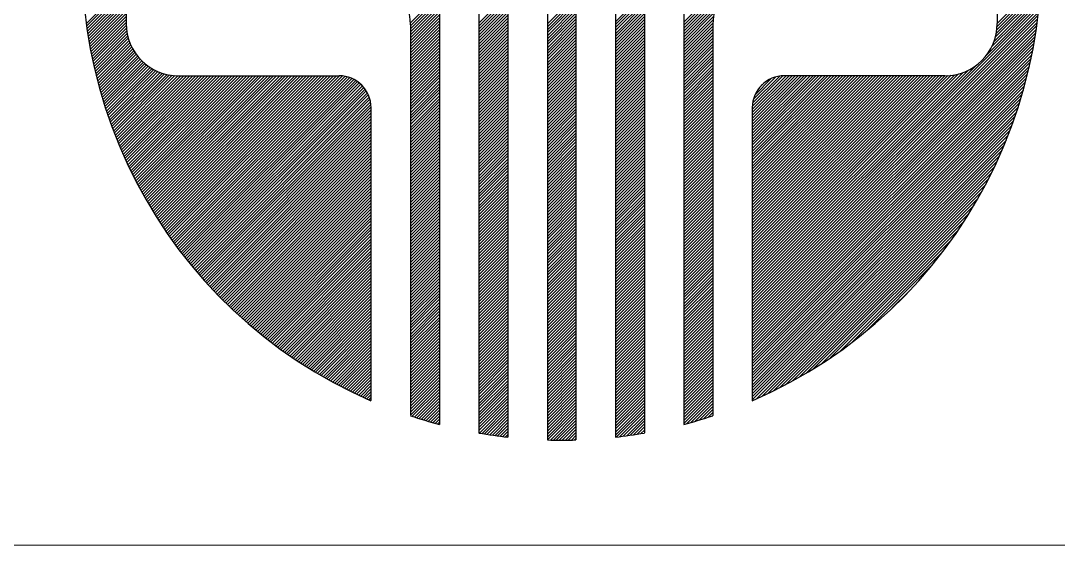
# Model space of a CAD drawing. Header units: millimetres. Extents: x 0 to 134087, y -49114 to 20834.
# Drawn here: x 41891.5 to 42222.2, y -47071.3 to -46904 of the extents above; entities that cross this region are included whole.
import ezdxf

# ---------------------------------------------------------------- set-up
doc = ezdxf.new("R2010")
doc.units = ezdxf.units.MM
doc.header["$LTSCALE"] = 35
doc.linetypes.add('HIDDEN2', pattern=[0.1875, 0.125, -0.0625])
doc.layers.add('9', color=2, linetype='HIDDEN2')
doc.layers.add('border', color=130, linetype='Continuous')

# ---------------------------------------------------------------- blocks, each defined once
blk = doc.blocks.new('TITLE')
at = {"color": 5}
for p, q in [((738.635, 88.399), (739.784, 89.547)), ((738.635, 88.36), (739.822, 89.547)), ((738.635, 88.322), (739.86, 89.547)), ((738.635, 88.284), (739.898, 89.547)), ((742.629, 88.342), (743.183, 88.897)), ((742.63, 88.382), (743.185, 88.937)), ((731.017, 88.382), (731.525, 88.891)), ((731.021, 88.349), (731.525, 88.852)), ((731.026, 88.315), (731.525, 88.814)), ((731.031, 88.282), (731.525, 88.776)), ((737.762, 88.404), (738.132, 88.774)), ((742.606, 88.206), (743.177, 88.776)), ((742.618, 88.255), (743.179, 88.817)), ((742.625, 88.301), (743.181, 88.857)), ((731.036, 88.249), (731.525, 88.738)), ((731.041, 88.216), (731.525, 88.7)), ((731.046, 88.183), (731.525, 88.661)), ((735.149, 88.389), (735.519, 88.759)), ((735.15, 88.351), (735.519, 88.721)), ((735.15, 88.313), (735.519, 88.683)), ((735.15, 88.275), (735.519, 88.645)), ((736.023, 88.384), (736.392, 88.754)), ((736.023, 88.346), (736.392, 88.715)), ((736.023, 88.307), (736.392, 88.677)), ((736.023, 88.269), (736.392, 88.639)), ((736.896, 88.378), (737.259, 88.741)), ((736.896, 88.34), (737.259, 88.703)), ((736.896, 88.302), (737.259, 88.665)), ((737.762, 88.366), (738.132, 88.736)), ((737.762, 88.328), (738.132, 88.698)), ((737.762, 88.29), (738.132, 88.659)), ((738.635, 88.246), (739.1, 88.711)), ((738.635, 88.208), (739.06, 88.633)), ((742.497, 87.982), (743.167, 88.652)), ((742.559, 88.082), (743.171, 88.693)), ((742.588, 88.149), (743.174, 88.735)), ((731.052, 88.15), (731.525, 88.623)), ((731.057, 88.118), (731.525, 88.585)), ((731.063, 88.085), (731.525, 88.547)), ((731.069, 88.053), (731.525, 88.509)), ((735.15, 88.237), (735.519, 88.606)), ((735.15, 88.198), (735.519, 88.568)), ((735.15, 88.16), (735.519, 88.53)), ((736.023, 88.231), (736.392, 88.601)), ((736.023, 88.193), (736.392, 88.563)), ((736.023, 88.155), (736.392, 88.524)), ((736.896, 88.264), (737.259, 88.627)), ((736.896, 88.225), (737.259, 88.589)), ((736.896, 88.187), (737.259, 88.55)), ((736.896, 88.149), (737.259, 88.512)), ((737.762, 88.251), (738.132, 88.621)), ((737.762, 88.213), (738.132, 88.583)), ((737.762, 88.175), (738.132, 88.545)), ((737.762, 88.137), (738.132, 88.507)), ((738.635, 88.169), (739.037, 88.572)), ((738.635, 88.131), (739.023, 88.519)), ((739.508, 84.955), (743.163, 88.61)), ((739.508, 84.916), (743.159, 88.568)), ((739.508, 84.878), (743.155, 88.525)), ((731.075, 88.021), (731.525, 88.47)), ((731.082, 87.989), (731.525, 88.432)), ((731.088, 87.957), (731.525, 88.394)), ((735.15, 88.122), (735.519, 88.492)), ((735.15, 88.084), (735.519, 88.454)), ((735.15, 88.046), (735.519, 88.415)), ((735.15, 88.007), (735.519, 88.377)), ((736.023, 88.116), (736.392, 88.486)), ((736.023, 88.078), (736.392, 88.448)), ((736.023, 88.04), (736.392, 88.41)), ((736.023, 88.002), (736.392, 88.372)), ((736.896, 88.111), (737.259, 88.474)), ((736.896, 88.072), (737.259, 88.436)), ((736.896, 88.034), (737.259, 88.398)), ((737.762, 88.099), (738.132, 88.468)), ((737.762, 88.06), (738.132, 88.43)), ((737.762, 88.022), (738.132, 88.392)), ((738.635, 88.093), (739.013, 88.471)), ((738.635, 88.055), (739.008, 88.427)), ((738.635, 88.016), (739.005, 88.387)), ((739.508, 84.84), (743.15, 88.482)), ((739.508, 84.802), (743.145, 88.439)), ((739.508, 84.764), (743.139, 88.395)), ((731.095, 87.925), (731.525, 88.356)), ((731.101, 87.894), (731.528, 88.32)), ((731.108, 87.863), (731.532, 88.286)), ((731.115, 87.831), (731.537, 88.253)), ((735.15, 87.969), (735.519, 88.339)), ((735.15, 87.931), (735.519, 88.301)), ((735.15, 87.893), (735.519, 88.263)), ((736.023, 87.964), (736.392, 88.333)), ((736.023, 87.925), (736.392, 88.295)), ((736.023, 87.887), (736.392, 88.257)), ((736.896, 87.996), (737.259, 88.359)), ((736.896, 87.958), (737.259, 88.321)), ((736.896, 87.92), (737.259, 88.283)), ((736.896, 87.881), (737.259, 88.245)), ((737.762, 87.984), (738.132, 88.354)), ((737.762, 87.946), (738.132, 88.316)), ((737.762, 87.908), (738.132, 88.277)), ((737.762, 87.869), (738.132, 88.239)), ((738.635, 87.978), (739.005, 88.348)), ((738.635, 87.94), (739.005, 88.31)), ((738.635, 87.902), (739.005, 88.272)), ((738.635, 87.864), (739.005, 88.233)), ((739.508, 84.725), (743.133, 88.351)), ((739.508, 84.687), (743.127, 88.306)), ((739.508, 84.649), (743.121, 88.262)), ((731.122, 87.8), (731.544, 88.222)), ((731.129, 87.769), (731.552, 88.192)), ((731.137, 87.739), (731.561, 88.163)), ((731.144, 87.708), (731.572, 88.135)), ((731.152, 87.677), (731.583, 88.108)), ((735.15, 87.855), (735.519, 88.224)), ((735.15, 87.816), (735.519, 88.186)), ((735.15, 87.778), (735.519, 88.148)), ((735.15, 87.74), (735.519, 88.11)), ((736.023, 87.849), (736.392, 88.219)), ((736.023, 87.811), (736.392, 88.181)), ((736.023, 87.773), (736.392, 88.142)), ((736.023, 87.734), (736.392, 88.104)), ((736.896, 87.843), (737.259, 88.207)), ((736.896, 87.805), (737.259, 88.168)), ((736.896, 87.767), (737.259, 88.13)), ((737.762, 87.831), (738.132, 88.201)), ((737.762, 87.793), (738.132, 88.163)), ((737.762, 87.755), (738.132, 88.125)), ((738.635, 87.825), (739.005, 88.195)), ((738.635, 87.787), (739.005, 88.157)), ((738.635, 87.749), (739.005, 88.119)), ((739.508, 84.611), (743.114, 88.216)), ((739.508, 84.573), (743.106, 88.171)), ((739.508, 84.534), (743.098, 88.125)), ((731.16, 87.647), (731.595, 88.082)), ((731.168, 87.617), (731.608, 88.057)), ((731.176, 87.586), (731.623, 88.033)), ((731.184, 87.556), (731.637, 88.01)), ((731.192, 87.527), (731.653, 87.988)), ((735.15, 87.702), (735.519, 88.072)), ((735.15, 87.664), (735.519, 88.033)), ((735.15, 87.625), (735.519, 87.995)), ((736.023, 87.696), (736.392, 88.066)), ((736.023, 87.658), (736.392, 88.028)), ((736.023, 87.62), (736.392, 87.99)), ((736.896, 87.729), (737.259, 88.092)), ((736.896, 87.69), (737.259, 88.054)), ((736.896, 87.652), (737.259, 88.016)), ((736.896, 87.614), (737.259, 87.977)), ((737.762, 87.717), (738.132, 88.086)), ((737.762, 87.678), (738.132, 88.048)), ((737.762, 87.64), (738.132, 88.01)), ((737.762, 87.602), (738.132, 87.972)), ((738.635, 87.711), (739.005, 88.081)), ((738.635, 87.673), (739.005, 88.042)), ((738.635, 87.634), (739.005, 88.004)), ((739.508, 84.496), (743.09, 88.078)), ((739.508, 84.458), (743.081, 88.031)), ((739.508, 84.42), (743.072, 87.983)), ((731.201, 87.497), (731.67, 87.966)), ((731.209, 87.467), (731.687, 87.945)), ((731.218, 87.438), (731.705, 87.925)), ((731.227, 87.408), (731.724, 87.906)), ((731.236, 87.379), (731.744, 87.887)), ((731.245, 87.35), (731.764, 87.869)), ((731.254, 87.321), (731.785, 87.852)), ((731.263, 87.292), (731.807, 87.836)), ((735.15, 87.587), (735.519, 87.957)), ((735.15, 87.549), (735.519, 87.919)), ((735.15, 87.511), (735.519, 87.881)), ((735.15, 87.473), (735.519, 87.842)), ((736.023, 87.582), (736.392, 87.951)), ((736.023, 87.543), (736.392, 87.913)), ((736.023, 87.505), (736.392, 87.875)), ((736.023, 87.467), (736.392, 87.837)), ((736.896, 87.576), (737.259, 87.939)), ((736.896, 87.538), (737.259, 87.901)), ((736.896, 87.499), (737.259, 87.863)), ((737.762, 87.564), (738.132, 87.934)), ((737.762, 87.526), (738.132, 87.895)), ((737.762, 87.487), (738.132, 87.857)), ((738.635, 87.596), (739.005, 87.966)), ((738.635, 87.558), (739.005, 87.928)), ((738.635, 87.52), (739.005, 87.89)), ((738.635, 87.482), (739.005, 87.851)), ((739.508, 84.382), (743.062, 87.936)), ((739.508, 84.343), (743.052, 87.887)), ((739.508, 84.993), (742.363, 87.847)), ((739.508, 84.305), (743.041, 87.838)), ((731.273, 87.263), (731.83, 87.821)), ((731.282, 87.234), (731.854, 87.806)), ((731.292, 87.206), (731.878, 87.792)), ((731.302, 87.177), (731.904, 87.78)), ((731.312, 87.149), (731.93, 87.768)), ((731.322, 87.121), (731.957, 87.757)), ((731.332, 87.093), (731.986, 87.747)), ((731.342, 87.065), (732.015, 87.738)), ((731.352, 87.037), (732.046, 87.731)), ((731.363, 87.009), (732.078, 87.724)), ((731.373, 86.982), (732.111, 87.72)), ((731.384, 86.954), (732.146, 87.716)), ((731.395, 86.927), (732.183, 87.715)), ((731.406, 86.899), (732.221, 87.715)), ((731.417, 86.872), (732.259, 87.715)), ((731.428, 86.845), (732.297, 87.715)), ((731.439, 86.818), (732.336, 87.715)), ((731.45, 86.791), (732.374, 87.715)), ((731.462, 86.765), (732.412, 87.715)), ((731.473, 86.738), (732.45, 87.715)), ((731.485, 86.711), (732.488, 87.715)), ((731.497, 86.685), (732.527, 87.715)), ((731.509, 86.659), (732.565, 87.715)), ((731.52, 86.632), (732.603, 87.715)), ((731.533, 86.606), (732.641, 87.715)), ((731.545, 86.58), (732.679, 87.715)), ((731.557, 86.554), (732.718, 87.715)), ((731.569, 86.528), (732.756, 87.715)), ((731.582, 86.503), (732.794, 87.715)), ((731.594, 86.477), (732.832, 87.715)), ((731.607, 86.451), (732.87, 87.715)), ((731.62, 86.426), (732.909, 87.715)), ((731.633, 86.401), (732.947, 87.715)), ((731.646, 86.375), (732.985, 87.715)), ((731.659, 86.35), (733.023, 87.715)), ((731.672, 86.325), (733.061, 87.715)), ((731.685, 86.3), (733.1, 87.715)), ((731.698, 86.275), (733.138, 87.715)), ((731.712, 86.251), (733.176, 87.715)), ((731.725, 86.226), (733.214, 87.715)), ((731.739, 86.201), (733.252, 87.715)), ((731.753, 86.177), (733.291, 87.715)), ((731.767, 86.153), (733.329, 87.715)), ((731.78, 86.128), (733.367, 87.715)), ((731.794, 86.104), (733.405, 87.715)), ((731.809, 86.08), (733.443, 87.715)), ((731.823, 86.056), (733.482, 87.715)), ((731.837, 86.032), (733.52, 87.715)), ((731.851, 86.008), (733.558, 87.715)), ((731.866, 85.984), (733.596, 87.715)), ((731.88, 85.961), (733.634, 87.715)), ((731.895, 85.937), (733.673, 87.715)), ((731.91, 85.914), (733.711, 87.715)), ((731.925, 85.89), (733.749, 87.715)), ((731.94, 85.867), (733.787, 87.715)), ((731.955, 85.844), (733.825, 87.715)), ((731.97, 85.821), (733.864, 87.715)), ((731.985, 85.798), (733.902, 87.715)), ((732, 85.775), (733.94, 87.715)), ((732.016, 85.752), (733.978, 87.715)), ((732.031, 85.729), (734.016, 87.715)), ((732.047, 85.707), (734.055, 87.715)), ((732.062, 85.684), (734.093, 87.715)), ((732.078, 85.662), (734.131, 87.715)), ((732.094, 85.639), (734.169, 87.715)), ((732.11, 85.617), (734.208, 87.715)), ((732.126, 85.595), (734.246, 87.715)), ((732.142, 85.573), (734.282, 87.713)), ((732.158, 85.551), (734.315, 87.708)), ((735.15, 87.434), (735.519, 87.804)), ((735.15, 87.396), (735.519, 87.766)), ((735.15, 87.358), (735.519, 87.728)), ((736.023, 87.429), (736.392, 87.799)), ((736.023, 87.391), (736.392, 87.76)), ((736.023, 87.352), (736.392, 87.722)), ((736.896, 87.461), (737.259, 87.825)), ((736.896, 87.423), (737.259, 87.786)), ((736.896, 87.385), (737.259, 87.748)), ((736.896, 87.347), (737.259, 87.71)), ((737.762, 87.449), (738.132, 87.819)), ((737.762, 87.411), (738.132, 87.781)), ((737.762, 87.373), (738.132, 87.743)), ((737.762, 87.335), (738.132, 87.704)), ((738.635, 87.443), (739.005, 87.813)), ((738.635, 87.405), (739.005, 87.775)), ((738.635, 87.367), (739.005, 87.737)), ((739.508, 84.267), (743.03, 87.788)), ((739.508, 85.031), (742.263, 87.786)), ((739.508, 85.069), (742.195, 87.756)), ((739.508, 85.107), (742.139, 87.738)), ((739.508, 84.229), (743.018, 87.738)), ((739.508, 85.146), (742.089, 87.727)), ((739.508, 85.184), (742.044, 87.72)), ((739.508, 85.222), (742.002, 87.716)), ((739.508, 85.451), (741.772, 87.715)), ((739.508, 85.413), (741.81, 87.715)), ((739.508, 85.375), (741.848, 87.715)), ((739.508, 85.337), (741.886, 87.715)), ((739.508, 85.298), (741.924, 87.715)), ((739.508, 85.26), (741.963, 87.715)), ((739.508, 86.139), (741.084, 87.715)), ((739.508, 86.101), (741.122, 87.715)), ((739.508, 86.062), (741.16, 87.715)), ((739.508, 86.024), (741.199, 87.715)), ((739.508, 85.986), (741.237, 87.715)), ((739.508, 85.948), (741.275, 87.715)), ((739.508, 85.91), (741.313, 87.715)), ((739.508, 85.871), (741.351, 87.715)), ((739.508, 85.833), (741.39, 87.715)), ((739.508, 85.795), (741.428, 87.715)), ((739.508, 85.757), (741.466, 87.715)), ((739.508, 85.719), (741.504, 87.715)), ((739.508, 85.68), (741.542, 87.715)), ((739.508, 85.642), (741.581, 87.715)), ((739.508, 85.604), (741.619, 87.715)), ((739.508, 85.566), (741.657, 87.715)), ((739.508, 85.528), (741.695, 87.715)), ((739.508, 85.489), (741.733, 87.715)), ((739.508, 87.285), (739.938, 87.715)), ((739.508, 87.247), (739.976, 87.715)), ((739.508, 87.209), (740.014, 87.715)), ((739.508, 87.17), (740.053, 87.715)), ((739.508, 87.132), (740.091, 87.715)), ((739.508, 87.094), (740.129, 87.715)), ((739.508, 87.056), (740.167, 87.715)), ((739.508, 87.018), (740.205, 87.715)), ((739.508, 86.979), (740.244, 87.715)), ((739.508, 86.941), (740.282, 87.715)), ((739.508, 86.903), (740.32, 87.715)), ((739.508, 86.865), (740.358, 87.715)), ((739.508, 86.827), (740.396, 87.715)), ((739.508, 86.788), (740.435, 87.715)), ((739.508, 86.75), (740.473, 87.715)), ((739.508, 86.712), (740.511, 87.715)), ((739.508, 86.674), (740.549, 87.715)), ((739.508, 86.636), (740.587, 87.715)), ((739.508, 86.597), (740.626, 87.715)), ((739.508, 86.559), (740.664, 87.715)), ((739.508, 86.521), (740.702, 87.715)), ((739.508, 86.483), (740.74, 87.715)), ((739.508, 86.445), (740.778, 87.715)), ((739.508, 86.406), (740.817, 87.715)), ((739.508, 86.368), (740.855, 87.715)), ((739.508, 86.33), (740.893, 87.715)), ((739.508, 86.292), (740.931, 87.715)), ((739.508, 86.253), (740.969, 87.715)), ((739.508, 86.215), (741.008, 87.715)), ((739.508, 86.177), (741.046, 87.715)), ((739.508, 87.323), (739.899, 87.714)), ((739.512, 87.366), (739.857, 87.711)), ((732.174, 85.529), (734.346, 87.7)), ((732.191, 85.507), (734.375, 87.691)), ((732.207, 85.485), (734.402, 87.681)), ((732.224, 85.463), (734.428, 87.668)), ((732.24, 85.442), (734.453, 87.654)), ((732.257, 85.42), (734.476, 87.639)), ((732.274, 85.399), (734.497, 87.622)), ((732.291, 85.378), (734.518, 87.605)), ((732.307, 85.356), (734.537, 87.586)), ((735.15, 87.32), (735.519, 87.69)), ((735.15, 87.282), (735.519, 87.651)), ((735.15, 87.243), (735.519, 87.613)), ((735.15, 87.205), (735.519, 87.575)), ((736.023, 87.314), (736.392, 87.684)), ((736.023, 87.276), (736.392, 87.646)), ((736.023, 87.238), (736.392, 87.608)), ((736.896, 87.308), (737.259, 87.672)), ((736.896, 87.27), (737.259, 87.634)), ((736.896, 87.232), (737.259, 87.595)), ((737.762, 87.296), (738.132, 87.666)), ((737.762, 87.258), (738.132, 87.628)), ((737.762, 87.22), (738.132, 87.59)), ((738.635, 87.329), (739.005, 87.699)), ((738.635, 87.291), (739.005, 87.66)), ((738.635, 87.252), (739.005, 87.622)), ((738.635, 87.214), (739.005, 87.584)), ((739.508, 84.191), (743.005, 87.688)), ((739.508, 84.152), (742.992, 87.636)), ((739.508, 84.114), (742.978, 87.584)), ((739.522, 87.414), (739.809, 87.701)), ((739.543, 87.473), (739.75, 87.68)), ((739.622, 87.59), (739.633, 87.601)), ((732.325, 85.335), (734.554, 87.565)), ((732.342, 85.314), (734.571, 87.543)), ((732.359, 85.293), (734.586, 87.52)), ((732.376, 85.272), (734.6, 87.496)), ((732.394, 85.251), (734.612, 87.47)), ((732.411, 85.231), (734.623, 87.443)), ((735.15, 87.167), (735.519, 87.537)), ((735.15, 87.129), (735.519, 87.499)), ((735.15, 87.091), (735.519, 87.46)), ((736.023, 87.199), (736.392, 87.569)), ((736.023, 87.161), (736.392, 87.531)), ((736.023, 87.123), (736.392, 87.493)), ((736.023, 87.085), (736.392, 87.455)), ((736.896, 87.194), (737.259, 87.557)), ((736.896, 87.156), (737.259, 87.519)), ((736.896, 87.117), (737.259, 87.481)), ((736.896, 87.079), (737.259, 87.443)), ((737.762, 87.182), (738.132, 87.552)), ((737.762, 87.143), (738.132, 87.513)), ((737.762, 87.105), (738.132, 87.475)), ((738.635, 87.176), (739.005, 87.546)), ((738.635, 87.138), (739.005, 87.508)), ((738.635, 87.1), (739.005, 87.469)), ((739.508, 84.076), (742.964, 87.531)), ((739.508, 84.038), (742.948, 87.478)), ((732.429, 85.21), (734.632, 87.414)), ((732.446, 85.189), (734.639, 87.383)), ((732.464, 85.169), (734.644, 87.349)), ((732.482, 85.149), (734.646, 87.313)), ((735.15, 87.052), (735.519, 87.422)), ((735.15, 87.014), (735.519, 87.384)), ((735.15, 86.976), (735.519, 87.346)), ((735.15, 86.938), (735.519, 87.308)), ((736.023, 87.047), (736.392, 87.417)), ((736.023, 87.008), (736.392, 87.378)), ((736.023, 86.97), (736.392, 87.34)), ((736.896, 87.041), (737.259, 87.404)), ((736.896, 87.003), (737.259, 87.366)), ((736.896, 86.965), (737.259, 87.328)), ((737.762, 87.067), (738.132, 87.437)), ((737.762, 87.029), (738.132, 87.399)), ((737.762, 86.991), (738.132, 87.36)), ((737.762, 86.952), (738.132, 87.322)), ((738.635, 87.061), (739.005, 87.431)), ((738.635, 87.023), (739.005, 87.393)), ((738.635, 86.985), (739.005, 87.355)), ((738.635, 86.947), (739.005, 87.317)), ((739.508, 84), (742.932, 87.424)), ((739.508, 83.961), (742.916, 87.369)), ((739.508, 83.923), (742.898, 87.313)), ((732.5, 85.128), (734.646, 87.275)), ((732.518, 85.108), (734.646, 87.237)), ((732.536, 85.088), (734.646, 87.199)), ((735.15, 86.9), (735.519, 87.269)), ((735.15, 86.861), (735.519, 87.231)), ((735.15, 86.823), (735.519, 87.193)), ((736.023, 86.932), (736.392, 87.302)), ((736.023, 86.894), (736.392, 87.264)), ((736.023, 86.856), (736.392, 87.225)), ((736.023, 86.817), (736.392, 87.187)), ((736.896, 86.926), (737.259, 87.29)), ((736.896, 86.888), (737.259, 87.252)), ((736.896, 86.85), (737.259, 87.213)), ((736.896, 86.812), (737.259, 87.175)), ((737.762, 86.914), (738.132, 87.284)), ((737.762, 86.876), (738.132, 87.246)), ((737.762, 86.838), (738.132, 87.208)), ((738.635, 86.909), (739.005, 87.278)), ((738.635, 86.87), (739.005, 87.24)), ((738.635, 86.832), (739.005, 87.202)), ((739.508, 83.885), (742.88, 87.256)), ((739.508, 83.847), (742.86, 87.199)), ((732.554, 85.068), (734.646, 87.16)), ((732.572, 85.048), (734.646, 87.122)), ((732.59, 85.028), (734.646, 87.084)), ((732.609, 85.008), (734.646, 87.046)), ((735.15, 86.785), (735.519, 87.155)), ((735.15, 86.747), (735.519, 87.117)), ((735.15, 86.709), (735.519, 87.078)), ((736.023, 86.779), (736.392, 87.149)), ((736.023, 86.741), (736.392, 87.111)), ((736.023, 86.703), (736.392, 87.073)), ((736.896, 86.774), (737.259, 87.137)), ((736.896, 86.735), (737.259, 87.099)), ((736.896, 86.697), (737.259, 87.061)), ((737.762, 86.8), (738.132, 87.169)), ((737.762, 86.761), (738.132, 87.131)), ((737.762, 86.723), (738.132, 87.093)), ((737.762, 86.685), (738.132, 87.055)), ((738.635, 86.794), (739.005, 87.164)), ((738.635, 86.756), (739.005, 87.126)), ((738.635, 86.718), (739.005, 87.087)), ((738.635, 86.679), (739.005, 87.049)), ((739.508, 83.809), (742.84, 87.14)), ((739.508, 83.77), (742.818, 87.081)), ((732.627, 84.988), (734.646, 87.008)), ((732.646, 84.969), (734.646, 86.969)), ((732.664, 84.949), (734.646, 86.931)), ((735.15, 86.67), (735.519, 87.04)), ((735.15, 86.632), (735.519, 87.002)), ((735.15, 86.594), (735.519, 86.964)), ((735.15, 86.556), (735.519, 86.926)), ((736.023, 86.665), (736.392, 87.034)), ((736.023, 86.626), (736.392, 86.996)), ((736.023, 86.588), (736.392, 86.958)), ((736.023, 86.55), (736.392, 86.92)), ((736.896, 86.659), (737.259, 87.022)), ((736.896, 86.621), (737.259, 86.984)), ((736.896, 86.583), (737.259, 86.946)), ((737.762, 86.647), (738.132, 87.017)), ((737.762, 86.609), (738.132, 86.978)), ((737.762, 86.57), (738.132, 86.94)), ((738.635, 86.641), (739.005, 87.011)), ((738.635, 86.603), (739.005, 86.973)), ((738.635, 86.565), (739.005, 86.935)), ((739.508, 83.732), (742.796, 87.02)), ((739.508, 83.694), (742.772, 86.958)), ((732.683, 84.93), (734.646, 86.893)), ((732.702, 84.91), (734.646, 86.855)), ((732.721, 84.891), (734.646, 86.817)), ((732.74, 84.872), (734.646, 86.778)), ((735.15, 86.518), (735.519, 86.887)), ((735.15, 86.479), (735.519, 86.849)), ((735.15, 86.441), (735.519, 86.811)), ((736.023, 86.512), (736.392, 86.882)), ((736.023, 86.474), (736.392, 86.843)), ((736.023, 86.435), (736.392, 86.805)), ((736.896, 86.544), (737.259, 86.908)), ((736.896, 86.506), (737.259, 86.87)), ((736.896, 86.468), (737.259, 86.831)), ((736.896, 86.43), (737.259, 86.793)), ((737.762, 86.532), (738.132, 86.902)), ((737.762, 86.494), (738.132, 86.864)), ((737.762, 86.456), (738.132, 86.826)), ((737.762, 86.418), (738.132, 86.787)), ((738.635, 86.527), (739.005, 86.896)), ((738.635, 86.488), (739.005, 86.858)), ((738.635, 86.45), (739.005, 86.82)), ((738.635, 86.412), (739.005, 86.782)), ((739.508, 83.656), (742.747, 86.894)), ((739.508, 83.618), (742.72, 86.83)), ((732.759, 84.853), (734.646, 86.74)), ((732.778, 84.834), (734.646, 86.702)), ((732.797, 84.815), (734.646, 86.664)), ((735.15, 86.403), (735.519, 86.773)), ((735.15, 86.365), (735.519, 86.735)), ((735.15, 86.327), (735.519, 86.696)), ((735.15, 86.288), (735.519, 86.658)), ((736.023, 86.397), (736.392, 86.767)), ((736.023, 86.359), (736.392, 86.729)), ((736.023, 86.321), (736.392, 86.691)), ((736.023, 86.283), (736.392, 86.652)), ((736.896, 86.392), (737.259, 86.755)), ((736.896, 86.353), (737.259, 86.717)), ((736.896, 86.315), (737.259, 86.679)), ((737.762, 86.379), (738.132, 86.749)), ((737.762, 86.341), (738.132, 86.711)), ((737.762, 86.303), (738.132, 86.673)), ((738.635, 86.374), (739.005, 86.744)), ((738.635, 86.336), (739.005, 86.705)), ((738.635, 86.297), (739.005, 86.667)), ((739.508, 83.579), (742.692, 86.764)), ((739.561, 83.594), (742.663, 86.696)), ((732.817, 84.796), (734.646, 86.626)), ((732.836, 84.777), (734.646, 86.587)), ((732.856, 84.758), (734.646, 86.549)), ((735.15, 86.25), (735.519, 86.62)), ((735.15, 86.212), (735.519, 86.582)), ((735.15, 86.174), (735.519, 86.544)), ((736.023, 86.244), (736.392, 86.614)), ((736.023, 86.206), (736.392, 86.576)), ((736.023, 86.168), (736.392, 86.538)), ((736.896, 86.277), (737.259, 86.64)), ((736.896, 86.239), (737.259, 86.602)), ((736.896, 86.201), (737.259, 86.564)), ((736.896, 86.162), (737.259, 86.526)), ((737.762, 86.265), (738.132, 86.635)), ((737.762, 86.227), (738.132, 86.596)), ((737.762, 86.188), (738.132, 86.558)), ((737.762, 86.15), (738.132, 86.52)), ((738.635, 86.259), (739.005, 86.629)), ((738.635, 86.221), (739.005, 86.591)), ((738.635, 86.183), (739.005, 86.553)), ((738.635, 86.145), (739.005, 86.514)), ((739.631, 83.625), (742.631, 86.626)), ((739.702, 83.659), (742.597, 86.554)), ((732.875, 84.74), (734.646, 86.511)), ((732.895, 84.721), (734.646, 86.473)), ((732.915, 84.703), (734.646, 86.435)), ((732.935, 84.685), (734.646, 86.396)), ((735.15, 86.135), (735.519, 86.505)), ((735.15, 86.097), (735.519, 86.467)), ((735.15, 86.059), (735.519, 86.429)), ((735.15, 86.021), (735.519, 86.391)), ((736.023, 86.13), (736.392, 86.5)), ((736.023, 86.092), (736.392, 86.461)), ((736.023, 86.053), (736.392, 86.423)), ((736.023, 86.015), (736.392, 86.385)), ((736.896, 86.124), (737.259, 86.488)), ((736.896, 86.086), (737.259, 86.449)), ((736.896, 86.048), (737.259, 86.411)), ((737.762, 86.112), (738.132, 86.482)), ((737.762, 86.074), (738.132, 86.444)), ((737.762, 86.036), (738.132, 86.405)), ((738.635, 86.106), (739.005, 86.476)), ((738.635, 86.068), (739.005, 86.438)), ((738.635, 86.03), (739.005, 86.4)), ((739.776, 83.695), (742.562, 86.48)), ((739.853, 83.733), (742.523, 86.404)), ((732.954, 84.666), (734.646, 86.358)), ((732.974, 84.648), (734.646, 86.32)), ((732.995, 84.63), (734.646, 86.282)), ((735.15, 85.983), (735.519, 86.352)), ((735.15, 85.944), (735.519, 86.314)), ((735.15, 85.906), (735.519, 86.276)), ((736.023, 85.977), (736.392, 86.347)), ((736.023, 85.939), (736.392, 86.309)), ((736.023, 85.901), (736.392, 86.27)), ((736.896, 86.01), (737.259, 86.373)), ((736.896, 85.971), (737.259, 86.335)), ((736.896, 85.933), (737.259, 86.296)), ((736.896, 85.895), (737.259, 86.258)), ((737.762, 85.997), (738.132, 86.367)), ((737.762, 85.959), (738.132, 86.329)), ((737.762, 85.921), (738.132, 86.291)), ((737.762, 85.883), (738.132, 86.253)), ((738.635, 85.992), (739.005, 86.362)), ((738.635, 85.954), (739.005, 86.323)), ((738.635, 85.915), (739.005, 86.285)), ((739.932, 83.774), (742.482, 86.324)), ((733.015, 84.612), (734.646, 86.244)), ((733.035, 84.594), (734.646, 86.205)), ((733.055, 84.576), (734.646, 86.167)), ((733.076, 84.558), (734.646, 86.129)), ((735.15, 85.868), (735.519, 86.238)), ((735.15, 85.83), (735.519, 86.2)), ((735.15, 85.792), (735.519, 86.161)), ((735.15, 85.753), (735.519, 86.123)), ((736.023, 85.862), (736.392, 86.232)), ((736.023, 85.824), (736.392, 86.194)), ((736.023, 85.786), (736.392, 86.156)), ((736.023, 85.748), (736.392, 86.118)), ((736.896, 85.857), (737.259, 86.22)), ((736.896, 85.819), (737.259, 86.182)), ((736.896, 85.78), (737.259, 86.144)), ((737.762, 85.845), (738.132, 86.214)), ((737.762, 85.806), (738.132, 86.176)), ((737.762, 85.768), (738.132, 86.138)), ((738.635, 85.877), (739.005, 86.247)), ((738.635, 85.839), (739.005, 86.209)), ((738.635, 85.801), (739.005, 86.171)), ((738.635, 85.763), (739.005, 86.132)), ((740.015, 83.819), (742.438, 86.241)), ((740.102, 83.867), (742.389, 86.155)), ((733.096, 84.541), (734.646, 86.091)), ((733.117, 84.523), (734.646, 86.053)), ((733.138, 84.506), (734.646, 86.014)), ((735.15, 85.715), (735.519, 86.085)), ((735.15, 85.677), (735.519, 86.047)), ((735.15, 85.639), (735.519, 86.009)), ((736.023, 85.71), (736.392, 86.079)), ((736.023, 85.671), (736.392, 86.041)), ((736.023, 85.633), (736.392, 86.003)), ((736.896, 85.742), (737.259, 86.105)), ((736.896, 85.704), (737.259, 86.067)), ((736.896, 85.666), (737.259, 86.029)), ((736.896, 85.628), (737.259, 85.991)), ((737.762, 85.73), (738.132, 86.1)), ((737.762, 85.692), (738.132, 86.062)), ((737.762, 85.654), (738.132, 86.023)), ((737.762, 85.615), (738.132, 85.985)), ((738.635, 85.724), (739.005, 86.094)), ((738.635, 85.686), (739.005, 86.056)), ((738.635, 85.648), (739.005, 86.018)), ((740.193, 83.92), (742.336, 86.064)), ((733.158, 84.488), (734.646, 85.976)), ((733.179, 84.471), (734.646, 85.938)), ((733.2, 84.453), (734.646, 85.9)), ((733.221, 84.436), (734.646, 85.862)), ((735.15, 85.601), (735.519, 85.97)), ((735.15, 85.562), (735.519, 85.932)), ((735.15, 85.524), (735.519, 85.894)), ((735.15, 85.486), (735.519, 85.856)), ((736.023, 85.595), (736.392, 85.965)), ((736.023, 85.557), (736.392, 85.927)), ((736.023, 85.519), (736.392, 85.888)), ((736.896, 85.589), (737.259, 85.953)), ((736.896, 85.551), (737.259, 85.914)), ((736.896, 85.513), (737.259, 85.876)), ((737.762, 85.577), (738.132, 85.947)), ((737.762, 85.539), (738.132, 85.909)), ((737.762, 85.501), (738.132, 85.871)), ((738.635, 85.61), (739.005, 85.98)), ((738.635, 85.572), (739.005, 85.941)), ((738.635, 85.533), (739.005, 85.903)), ((738.635, 85.495), (739.005, 85.865)), ((740.289, 83.979), (742.278, 85.967)), ((740.393, 84.044), (742.212, 85.863)), ((733.242, 84.419), (734.646, 85.823)), ((733.263, 84.402), (734.646, 85.785)), ((733.285, 84.385), (734.646, 85.747)), ((735.15, 85.448), (735.519, 85.818)), ((735.15, 85.41), (735.519, 85.779)), ((735.15, 85.371), (735.519, 85.741)), ((736.023, 85.48), (736.392, 85.85)), ((736.023, 85.442), (736.392, 85.812)), ((736.023, 85.404), (736.392, 85.774)), ((736.023, 85.366), (736.392, 85.736)), ((736.896, 85.475), (737.259, 85.838)), ((736.896, 85.437), (737.259, 85.8)), ((736.896, 85.398), (737.259, 85.762)), ((736.896, 85.36), (737.259, 85.723)), ((737.762, 85.463), (738.132, 85.832)), ((737.762, 85.424), (738.132, 85.794)), ((737.762, 85.386), (738.132, 85.756)), ((738.635, 85.457), (739.005, 85.827)), ((738.635, 85.419), (739.005, 85.789)), ((738.635, 85.38), (739.005, 85.75)), ((740.506, 84.119), (742.138, 85.75)), ((733.306, 84.368), (734.646, 85.709)), ((733.328, 84.352), (734.646, 85.671)), ((733.349, 84.335), (734.646, 85.632)), ((733.371, 84.319), (734.646, 85.594)), ((735.15, 85.333), (735.519, 85.703)), ((735.15, 85.295), (735.519, 85.665)), ((735.15, 85.257), (735.519, 85.627)), ((735.15, 85.219), (735.519, 85.588)), ((736.023, 85.328), (736.392, 85.697)), ((736.023, 85.289), (736.392, 85.659)), ((736.023, 85.251), (736.392, 85.621)), ((736.896, 85.322), (737.259, 85.685)), ((736.896, 85.284), (737.259, 85.647)), ((736.896, 85.245), (737.259, 85.609)), ((737.762, 85.348), (738.132, 85.718)), ((737.762, 85.31), (738.132, 85.68)), ((737.762, 85.272), (738.132, 85.641)), ((737.762, 85.233), (738.132, 85.603)), ((738.635, 85.342), (739.005, 85.712)), ((738.635, 85.304), (739.005, 85.674)), ((738.635, 85.266), (739.005, 85.636)), ((738.635, 85.228), (739.005, 85.597)), ((740.632, 84.206), (742.05, 85.625)), ((733.392, 84.302), (734.646, 85.556)), ((733.414, 84.286), (734.646, 85.518)), ((733.436, 84.269), (734.646, 85.479)), ((735.15, 85.18), (735.519, 85.55)), ((735.15, 85.142), (735.519, 85.512)), ((735.15, 85.104), (735.519, 85.474)), ((736.023, 85.213), (736.392, 85.583)), ((736.023, 85.175), (736.392, 85.545)), ((736.023, 85.137), (736.392, 85.506)), ((736.023, 85.098), (736.392, 85.468)), ((736.896, 85.207), (737.259, 85.571)), ((736.896, 85.169), (737.259, 85.532)), ((736.896, 85.131), (737.259, 85.494)), ((736.896, 85.093), (737.259, 85.456)), ((737.762, 85.195), (738.132, 85.565)), ((737.762, 85.157), (738.132, 85.527)), ((737.762, 85.119), (738.132, 85.489)), ((738.635, 85.189), (739.005, 85.559)), ((738.635, 85.151), (739.005, 85.521)), ((738.635, 85.113), (739.005, 85.483)), ((740.777, 84.314), (741.943, 85.479)), ((733.458, 84.253), (734.646, 85.441)), ((733.48, 84.237), (734.646, 85.403)), ((733.502, 84.221), (734.646, 85.365)), ((733.525, 84.205), (734.646, 85.327)), ((735.15, 85.066), (735.519, 85.436)), ((735.15, 85.028), (735.519, 85.397)), ((735.15, 84.989), (735.519, 85.359)), ((736.023, 85.06), (736.392, 85.43)), ((736.023, 85.022), (736.392, 85.392)), ((736.023, 84.984), (736.392, 85.354)), ((736.896, 85.054), (737.259, 85.418)), ((736.896, 85.016), (737.259, 85.38)), ((736.896, 84.978), (737.259, 85.341)), ((737.762, 85.081), (738.132, 85.45)), ((737.762, 85.042), (738.132, 85.412)), ((737.762, 85.004), (738.132, 85.374)), ((737.762, 84.966), (738.132, 85.336)), ((738.635, 85.075), (739.005, 85.445)), ((738.635, 85.037), (739.005, 85.406)), ((738.635, 84.998), (739.005, 85.368)), ((738.635, 84.96), (739.005, 85.33)), ((733.547, 84.189), (734.646, 85.288)), ((733.569, 84.173), (734.646, 85.25)), ((733.592, 84.158), (734.646, 85.212)), ((735.15, 84.951), (735.519, 85.321)), ((735.15, 84.913), (735.519, 85.283)), ((735.15, 84.875), (735.519, 85.245)), ((735.15, 84.837), (735.519, 85.206)), ((736.023, 84.946), (736.392, 85.315)), ((736.023, 84.907), (736.392, 85.277)), ((736.023, 84.869), (736.392, 85.239)), ((736.023, 84.831), (736.392, 85.201)), ((736.896, 84.94), (737.259, 85.303)), ((736.896, 84.902), (737.259, 85.265)), ((736.896, 84.863), (737.259, 85.227)), ((737.762, 84.928), (738.132, 85.298)), ((737.762, 84.89), (738.132, 85.259)), ((737.762, 84.851), (738.132, 85.221)), ((738.635, 84.922), (739.005, 85.292)), ((738.635, 84.884), (739.005, 85.254)), ((738.635, 84.846), (739.005, 85.215)), ((740.96, 84.458), (741.798, 85.297)), ((733.614, 84.142), (734.646, 85.174)), ((733.637, 84.126), (734.646, 85.136)), ((733.66, 84.111), (734.646, 85.097)), ((733.683, 84.096), (734.646, 85.059)), ((735.15, 84.798), (735.519, 85.168)), ((735.15, 84.76), (735.519, 85.13)), ((735.15, 84.722), (735.519, 85.092)), ((736.023, 84.793), (736.392, 85.163)), ((736.023, 84.755), (736.392, 85.124)), ((736.023, 84.716), (736.392, 85.086)), ((736.896, 84.825), (737.259, 85.189)), ((736.896, 84.787), (737.259, 85.15)), ((736.896, 84.749), (737.259, 85.112)), ((736.896, 84.711), (737.259, 85.074)), ((737.762, 84.813), (738.132, 85.183)), ((737.762, 84.775), (738.132, 85.145)), ((737.762, 84.737), (738.132, 85.107)), ((737.762, 84.699), (738.132, 85.068)), ((738.635, 84.807), (739.005, 85.177)), ((738.635, 84.769), (739.005, 85.139)), ((738.635, 84.731), (739.005, 85.101)), ((738.635, 84.693), (739.005, 85.063)), ((733.706, 84.08), (734.646, 85.021)), ((733.729, 84.065), (734.646, 84.983)), ((733.752, 84.05), (734.646, 84.945)), ((735.15, 84.684), (735.519, 85.054)), ((735.15, 84.646), (735.519, 85.015)), ((735.15, 84.607), (735.519, 84.977)), ((735.15, 84.569), (735.519, 84.939)), ((736.023, 84.678), (736.392, 85.048)), ((736.023, 84.64), (736.392, 85.01)), ((736.023, 84.602), (736.392, 84.972)), ((736.023, 84.564), (736.392, 84.933)), ((736.896, 84.672), (737.259, 85.036)), ((736.896, 84.634), (737.259, 84.998)), ((736.896, 84.596), (737.259, 84.959)), ((737.762, 84.66), (738.132, 85.03)), ((737.762, 84.622), (738.132, 84.992)), ((737.762, 84.584), (738.132, 84.954)), ((738.635, 84.655), (739.005, 85.024)), ((738.635, 84.616), (739.005, 84.986)), ((738.635, 84.578), (739.005, 84.948)), ((741.293, 84.753), (741.504, 84.963)), ((733.775, 84.035), (734.646, 84.906)), ((733.798, 84.02), (734.646, 84.868)), ((733.822, 84.006), (734.646, 84.83)), ((735.15, 84.531), (735.519, 84.901)), ((735.15, 84.493), (735.519, 84.863)), ((735.15, 84.455), (735.519, 84.824)), ((736.023, 84.525), (736.392, 84.895)), ((736.023, 84.487), (736.392, 84.857)), ((736.023, 84.449), (736.392, 84.819)), ((736.896, 84.558), (737.259, 84.921)), ((736.896, 84.52), (737.259, 84.883)), ((736.896, 84.481), (737.259, 84.845)), ((736.896, 84.443), (737.259, 84.807)), ((737.762, 84.546), (738.132, 84.916)), ((737.762, 84.508), (738.132, 84.877)), ((737.762, 84.469), (738.132, 84.839)), ((737.762, 84.431), (738.132, 84.801)), ((738.635, 84.54), (739.005, 84.91)), ((738.635, 84.502), (739.005, 84.872)), ((738.635, 84.464), (739.005, 84.833)), ((738.635, 84.425), (739.005, 84.795)), ((733.845, 83.991), (734.646, 84.792)), ((733.869, 83.976), (734.646, 84.754)), ((733.893, 83.962), (734.646, 84.715)), ((733.916, 83.947), (734.646, 84.677)), ((735.15, 84.416), (735.519, 84.786)), ((735.15, 84.378), (735.519, 84.748)), ((735.15, 84.34), (735.519, 84.71)), ((735.15, 84.302), (735.519, 84.672)), ((736.023, 84.411), (736.392, 84.781)), ((736.023, 84.372), (736.392, 84.742)), ((736.023, 84.334), (736.392, 84.704)), ((736.023, 84.296), (736.392, 84.666)), ((736.896, 84.405), (737.259, 84.768)), ((736.896, 84.367), (737.259, 84.73)), ((736.896, 84.329), (737.259, 84.692)), ((737.762, 84.393), (738.132, 84.763)), ((737.762, 84.355), (738.132, 84.725)), ((737.762, 84.316), (738.132, 84.686)), ((738.635, 84.387), (739.005, 84.757)), ((738.635, 84.349), (739.005, 84.719)), ((738.635, 84.311), (739.005, 84.681)), ((733.94, 83.933), (734.646, 84.639)), ((733.964, 83.919), (734.646, 84.601)), ((733.988, 83.905), (734.646, 84.563)), ((735.15, 84.264), (735.519, 84.633)), ((735.15, 84.225), (735.519, 84.595)), ((735.15, 84.187), (735.519, 84.557)), ((736.023, 84.258), (736.392, 84.628)), ((736.023, 84.22), (736.392, 84.589)), ((736.023, 84.181), (736.392, 84.551)), ((736.896, 84.29), (737.259, 84.654)), ((736.896, 84.252), (737.259, 84.616)), ((736.896, 84.214), (737.259, 84.577)), ((736.896, 84.176), (737.259, 84.539)), ((737.762, 84.278), (738.132, 84.648)), ((737.762, 84.24), (738.132, 84.61)), ((737.762, 84.202), (738.132, 84.572)), ((737.762, 84.164), (738.132, 84.533)), ((738.635, 84.273), (739.005, 84.642)), ((738.635, 84.234), (739.005, 84.604)), ((738.635, 84.196), (739.005, 84.566)), ((734.012, 83.89), (734.646, 84.524)), ((734.037, 83.876), (734.646, 84.486)), ((734.061, 83.863), (734.646, 84.448)), ((734.085, 83.849), (734.646, 84.41)), ((735.15, 84.149), (735.519, 84.519)), ((735.15, 84.111), (735.519, 84.481)), ((735.15, 84.073), (735.519, 84.442)), ((735.15, 84.034), (735.519, 84.404)), ((736.023, 84.143), (736.392, 84.513)), ((736.023, 84.105), (736.392, 84.475)), ((736.023, 84.067), (736.392, 84.437)), ((736.023, 84.029), (736.392, 84.398)), ((736.896, 84.138), (737.259, 84.501)), ((736.896, 84.099), (737.259, 84.463)), ((736.896, 84.061), (737.259, 84.425)), ((737.762, 84.125), (738.132, 84.495)), ((737.762, 84.087), (738.132, 84.457)), ((737.762, 84.049), (738.132, 84.419)), ((738.635, 84.158), (739.005, 84.528)), ((738.635, 84.12), (739.005, 84.49)), ((738.635, 84.082), (739.005, 84.451)), ((738.635, 84.043), (739.005, 84.413)), ((734.11, 83.835), (734.646, 84.372)), ((734.135, 83.822), (734.646, 84.333)), ((734.159, 83.808), (734.646, 84.295)), ((735.15, 83.996), (735.519, 84.366)), ((735.15, 83.958), (735.519, 84.328)), ((735.15, 83.92), (735.519, 84.29)), ((736.023, 83.99), (736.392, 84.36)), ((736.023, 83.952), (736.392, 84.322)), ((736.023, 83.914), (736.392, 84.284)), ((736.896, 84.023), (737.259, 84.386)), ((736.896, 83.985), (737.259, 84.348)), ((736.896, 83.947), (737.259, 84.31)), ((736.896, 83.908), (737.259, 84.272)), ((737.762, 84.011), (738.132, 84.381)), ((737.762, 83.973), (738.132, 84.342)), ((737.762, 83.934), (738.132, 84.304)), ((737.762, 83.896), (738.132, 84.266)), ((738.635, 84.005), (739.005, 84.375)), ((738.635, 83.967), (739.005, 84.337)), ((738.635, 83.929), (739.005, 84.299)), ((734.184, 83.795), (734.646, 84.257)), ((734.209, 83.781), (734.646, 84.219)), ((734.234, 83.768), (734.646, 84.181)), ((734.259, 83.755), (734.646, 84.142)), ((735.15, 83.882), (735.519, 84.251)), ((735.15, 83.843), (735.519, 84.213)), ((735.15, 83.805), (735.519, 84.175)), ((735.15, 83.767), (735.519, 84.137)), ((736.023, 83.876), (736.392, 84.246)), ((736.023, 83.838), (736.392, 84.207)), ((736.023, 83.799), (736.392, 84.169)), ((736.896, 83.87), (737.259, 84.234)), ((736.896, 83.832), (737.259, 84.195)), ((736.896, 83.794), (737.259, 84.157)), ((737.762, 83.858), (738.132, 84.228)), ((737.762, 83.82), (738.132, 84.19)), ((737.762, 83.782), (738.132, 84.151)), ((738.635, 83.891), (739.005, 84.26)), ((738.635, 83.852), (739.005, 84.222)), ((738.635, 83.814), (739.005, 84.184)), ((738.635, 83.776), (739.005, 84.146)), ((734.284, 83.742), (734.646, 84.104)), ((734.309, 83.729), (734.646, 84.066)), ((734.335, 83.716), (734.646, 84.028)), ((735.15, 83.729), (735.519, 84.099)), ((735.15, 83.691), (735.519, 84.06)), ((735.15, 83.652), (735.519, 84.022)), ((736.023, 83.761), (736.392, 84.131)), ((736.023, 83.723), (736.392, 84.093)), ((736.023, 83.685), (736.392, 84.055)), ((736.023, 83.647), (736.392, 84.016)), ((736.896, 83.756), (737.259, 84.119)), ((736.896, 83.717), (737.259, 84.081)), ((736.896, 83.679), (737.259, 84.043)), ((736.896, 83.641), (737.259, 84.004)), ((737.762, 83.743), (738.132, 84.113)), ((737.762, 83.705), (738.132, 84.075)), ((737.762, 83.667), (738.132, 84.037)), ((738.635, 83.738), (739.005, 84.108)), ((738.635, 83.7), (739.005, 84.069)), ((738.635, 83.661), (739.005, 84.031)), ((734.36, 83.704), (734.646, 83.99)), ((734.386, 83.691), (734.646, 83.951)), ((734.412, 83.678), (734.646, 83.913)), ((734.437, 83.666), (734.646, 83.875)), ((735.15, 83.614), (735.519, 83.984)), ((735.15, 83.576), (735.519, 83.946)), ((735.15, 83.538), (735.519, 83.908)), ((735.15, 83.5), (735.519, 83.869)), ((736.023, 83.608), (736.392, 83.978)), ((736.023, 83.57), (736.392, 83.94)), ((736.023, 83.532), (736.392, 83.902)), ((736.896, 83.603), (737.259, 83.966)), ((736.896, 83.565), (737.259, 83.928)), ((736.896, 83.526), (737.259, 83.89)), ((737.762, 83.629), (738.132, 83.999)), ((737.762, 83.591), (738.132, 83.96)), ((737.762, 83.552), (738.132, 83.922)), ((737.762, 83.514), (738.132, 83.884)), ((738.635, 83.623), (739.005, 83.993)), ((738.635, 83.585), (739.005, 83.955)), ((738.635, 83.547), (739.005, 83.917)), ((738.635, 83.509), (739.005, 83.878)), ((734.463, 83.654), (734.646, 83.837)), ((734.489, 83.641), (734.646, 83.799)), ((734.515, 83.629), (734.646, 83.76)), ((735.15, 83.461), (735.519, 83.831)), ((735.15, 83.423), (735.519, 83.793)), ((735.15, 83.385), (735.519, 83.755)), ((736.023, 83.494), (736.392, 83.864)), ((736.023, 83.456), (736.392, 83.825)), ((736.023, 83.417), (736.392, 83.787)), ((736.023, 83.379), (736.392, 83.749)), ((736.896, 83.488), (737.259, 83.852)), ((736.896, 83.45), (737.259, 83.813)), ((736.896, 83.412), (737.259, 83.775)), ((736.896, 83.374), (737.259, 83.737)), ((737.762, 83.476), (738.132, 83.846)), ((737.762, 83.438), (738.132, 83.808)), ((737.762, 83.4), (738.132, 83.769)), ((738.635, 83.47), (739.005, 83.84)), ((738.635, 83.432), (739.005, 83.802)), ((738.635, 83.394), (739.005, 83.764)), ((734.542, 83.617), (734.646, 83.722)), ((734.568, 83.605), (734.646, 83.684)), ((734.594, 83.594), (734.646, 83.646)), ((734.621, 83.582), (734.646, 83.608)), ((735.173, 83.371), (735.519, 83.717)), ((735.202, 83.361), (735.519, 83.678)), ((735.231, 83.352), (735.519, 83.64)), ((736.023, 83.341), (736.392, 83.711)), ((736.023, 83.303), (736.392, 83.673)), ((736.023, 83.265), (736.392, 83.634)), ((736.896, 83.335), (737.259, 83.699)), ((736.896, 83.297), (737.259, 83.66)), ((736.896, 83.259), (737.259, 83.622)), ((737.762, 83.361), (738.132, 83.731)), ((737.762, 83.323), (738.132, 83.693)), ((737.762, 83.285), (738.132, 83.655)), ((737.762, 83.247), (738.132, 83.617)), ((738.635, 83.356), (739.005, 83.726)), ((738.635, 83.318), (739.005, 83.687)), ((738.635, 83.279), (739.005, 83.649)), ((738.672, 83.278), (739.005, 83.611)), ((735.26, 83.343), (735.519, 83.602)), ((735.29, 83.334), (735.519, 83.564)), ((735.319, 83.325), (735.519, 83.525)), ((735.348, 83.316), (735.519, 83.487)), ((736.023, 83.226), (736.392, 83.596)), ((736.023, 83.188), (736.392, 83.558)), ((736.03, 83.157), (736.392, 83.52)), ((736.062, 83.151), (736.392, 83.482)), ((736.896, 83.221), (737.259, 83.584)), ((736.896, 83.183), (737.259, 83.546)), ((736.896, 83.144), (737.259, 83.508)), ((737.762, 83.209), (738.132, 83.578)), ((737.762, 83.17), (738.132, 83.54)), ((737.762, 83.132), (738.132, 83.502)), ((738.725, 83.293), (739.005, 83.573)), ((738.778, 83.308), (739.005, 83.535)), ((738.833, 83.324), (739.005, 83.496)), ((735.378, 83.308), (735.519, 83.449)), ((735.408, 83.299), (735.519, 83.411)), ((735.437, 83.291), (735.519, 83.373)), ((736.095, 83.146), (736.392, 83.443)), ((736.128, 83.141), (736.392, 83.405)), ((736.161, 83.136), (736.392, 83.367)), ((736.896, 83.106), (737.259, 83.469)), ((736.897, 83.069), (737.259, 83.431)), ((736.934, 83.068), (737.259, 83.393)), ((736.972, 83.068), (737.259, 83.355)), ((737.775, 83.107), (738.132, 83.464)), ((737.818, 83.112), (738.132, 83.426)), ((737.862, 83.117), (738.132, 83.387)), ((737.906, 83.123), (738.132, 83.349)), ((738.888, 83.341), (739.005, 83.458)), ((738.943, 83.358), (739.005, 83.42)), ((739, 83.377), (739.005, 83.382)), ((735.467, 83.282), (735.519, 83.334)), ((735.497, 83.274), (735.519, 83.296)), ((736.194, 83.131), (736.392, 83.329)), ((736.228, 83.126), (736.392, 83.291)), ((736.261, 83.121), (736.392, 83.252)), ((736.295, 83.117), (736.392, 83.214)), ((737.009, 83.067), (737.259, 83.317)), ((737.047, 83.067), (737.259, 83.278)), ((737.085, 83.067), (737.259, 83.24)), ((737.95, 83.129), (738.132, 83.311)), ((737.995, 83.136), (738.132, 83.273)), ((738.04, 83.143), (738.132, 83.235)), ((736.329, 83.113), (736.392, 83.176)), ((736.363, 83.108), (736.392, 83.138)), ((737.124, 83.067), (737.259, 83.202)), ((737.162, 83.067), (737.259, 83.164)), ((737.201, 83.068), (737.259, 83.126)), ((737.24, 83.069), (737.259, 83.087)), ((737.24, 83.069), (737.259, 83.087)), ((738.086, 83.15), (738.132, 83.196))]:
    blk.add_line(p, q, dxfattribs=at)
at = {"layer": '9', "color": 5, "linetype": 'Continuous'}
for p, q in [((736.896, 92.029), (736.896, 83.069)), ((737.259, 92.029), (737.259, 83.069)), ((736.392, 90.972), (736.392, 83.105)), ((737.762, 90.972), (737.762, 83.105)), ((736.023, 90.196), (736.023, 83.158)), ((738.132, 90.196), (738.132, 83.158)), ((731.525, 89.918), (731.525, 88.38)), ((742.63, 89.918), (742.63, 88.38)), ((735.519, 89.14), (735.519, 83.268)), ((738.635, 89.14), (738.635, 83.268)), ((735.15, 88.364), (735.15, 83.379)), ((739.005, 88.364), (739.005, 83.379)), ((732.19, 87.715), (734.239, 87.715)), ((741.964, 87.715), (739.916, 87.715)), ((734.646, 87.307), (734.646, 83.571)), ((739.508, 87.307), (739.508, 83.571)), ((736.385, 83.106), (736.392, 83.113))]:
    blk.add_line(p, q, dxfattribs=at)
for centre, radius, start, end in [((737.077, 89.179), 6.113, 293.4328, 246.5672), ((734.47, 88.364), 0.679, 0, 90), ((739.684, 88.364), 0.679, 90, 180), ((732.19, 88.38), 0.666, 180, 270), ((741.964, 88.38), 0.666, 270, 0), ((734.239, 87.307), 0.408, 0, 90), ((739.916, 87.307), 0.408, 90, 180), ((737.077, 89.179), 6.113, 251.6178, 255.235), ((737.077, 89.179), 6.113, 284.765, 288.3822), ((737.077, 89.179), 6.113, 260.0646, 263.5671), ((737.077, 89.179), 6.113, 276.4329, 279.9354), ((737.077, 89.179), 6.113, 268.2969, 271.7031), ((737.077, 89.179), 6.113, 268.2969, 271.7031)]:
    blk.add_arc(centre, radius, start, end, dxfattribs=at)
at = {"layer": 'border', "color": 7, "linetype": 'Continuous', "lineweight": 0}
blk.add_line((699.671, 81.726), (823.671, 81.726), dxfattribs=at)

msp = doc.modelspace()

# ---------------------------------------------------------------- block references
at = {"linetype": 'ByBlock', "xscale": 24.99999999749996, "yscale": 24.99999999749996, "zscale": 24.99999999749996}
msp.add_blockref('TITLE', (23636.9795, -49114.431), dxfattribs=at)

doc.saveas('drawing.dxf')
